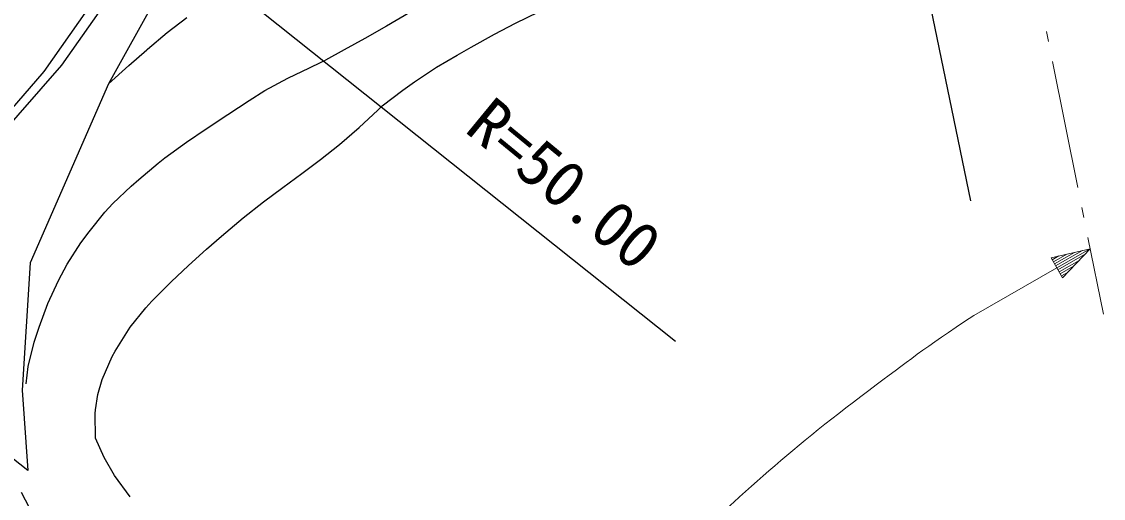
# Model space of a CAD drawing. Units: millimetres, scale not verified. Extents: x 40000 to 680000, y 20000 to 380000.
# Drawn here: x 474242 to 516431, y 275075 to 293654 of the extents above; entities that cross this region are included whole.
import ezdxf
from ezdxf.enums import TextEntityAlignment as Align

# ---------------------------------------------------------------- set-up
doc = ezdxf.new("R2010")
doc.units = ezdxf.units.MM
doc.header["$LTSCALE"] = 1000
for name, color, linetype, lineweight in [('M-BGD', 7, 'Continuous', 25), ('M-BGD-HTXT', 7, 'Continuous', 13), ('M-BMK-SRVR', 3, 'Continuous', 25), ('M-STR-HTXT', 7, 'Continuous', 13)]:
    doc.layers.add(name, color=color, linetype=linetype, lineweight=lineweight)
doc.styles.add('ＭＳ ゴシック', font='')
doc.styles.get('ＭＳ ゴシック').set_extended_font_data('MS Gothic')

msp = doc.modelspace()

# ---------------------------------------------------------------- linework, layer by layer
at = {"layer": 'M-BGD'}
for p, q in [((478893, 297098), (475103, 291707)), ((475812, 291952), (479136, 296693)), ((480570, 296544), (477631, 291225)), ((479924, 293230), (480690, 293822)), ((489385, 294005), (488474, 293483)), ((493503, 293591), (494414, 294033)), ((479155, 292580), (479924, 293230)), ((488474, 293483), (487622, 293003)), ((492683, 293168), (493503, 293591)), ((487622, 293003), (486819, 292555)), ((491770, 292665), (492683, 293168)), ((478423, 291947), (479120, 292551)), ((479120, 292551), (479155, 292580)), ((486819, 292555), (486098, 292157)), ((491223, 292354), (491770, 292665)), ((472069, 287698), (475812, 291952)), ((485470, 291851), (485928, 292072)), ((485928, 292072), (486098, 292157)), ((490422, 291875), (491223, 292354)), ((475103, 291707), (471852, 287947)), ((477631, 291225), (478423, 291947)), ((484619, 291455), (485470, 291851)), ((489569, 291310), (490422, 291875)), ((477631, 291225), (474570, 284251)), ((483727, 290971), (484619, 291455)), ((489112, 290990), (489569, 291310)), ((483110, 290587), (483727, 290971)), ((488299, 290379), (489112, 290990)), ((482288, 290040), (483110, 290587)), ((488130, 290209), (488299, 290379)), ((481434, 289474), (482288, 290040)), ((487406, 289526), (488130, 290209)), ((480668, 288959), (481434, 289474)), ((486639, 288866), (487406, 289526)), ((479832, 288347), (480668, 288959)), ((485896, 288279), (486639, 288866)), ((479561, 288134), (479832, 288347)), ((485164, 287732), (485896, 288279)), ((478816, 287500), (479561, 288134)), ((478514, 287236), (478816, 287500)), ((484427, 287193), (485164, 287732)), ((477800, 286569), (478514, 287236)), ((483669, 286629), (484427, 287193)), ((477484, 286229), (477800, 286569)), ((482877, 286009), (483669, 286629)), ((476869, 285468), (477484, 286229)), ((482034, 285299), (482877, 286009)), ((476545, 285028), (476869, 285468)), ((481450, 284785), (482034, 285299)), ((476022, 284198), (476545, 285028)), ((480744, 284148), (481450, 284785)), ((474570, 284251), (474257, 279297)), ((475676, 283569), (476022, 284198)), ((480070, 283508), (480744, 284148)), ((475260, 282674), (475676, 283569)), ((479324, 282759), (480070, 283508)), ((474922, 281743), (475260, 282674)), ((479088, 282506), (479324, 282759)), ((474482, 276164), (466388, 282489)), ((478478, 281743), (479088, 282506)), ((474736, 281167), (474922, 281743)), ((477885, 280811), (478406, 281647)), ((478406, 281647), (478478, 281743)), ((474498, 280219), (474736, 281167)), ((477377, 279711), (477776, 280604)), ((477776, 280604), (477885, 280811)), ((474414, 279541), (474498, 280219)), ((474257, 279297), (474482, 276164)), ((477208, 279118), (477377, 279711)), ((477123, 278525), (477208, 279118)), ((477111, 278379), (477123, 278525)), ((477123, 277425), (477111, 278379)), ((477462, 276663), (477123, 277425)), ((477860, 275971), (477462, 276663)), ((478478, 275139), (477860, 275971)), ((474226, 275322), (478947, 266183))]:
    msp.add_line(p, q, dxfattribs=at)
at = {"layer": 'M-BGD-HTXT'}
for p, q in [((514207, 293274), (514286, 292882)), ((514444, 292097), (515433, 287196)), ((515592, 286412), (515671, 286020)), ((515829, 285236), (516431, 282253))]:
    msp.add_line(p, q, dxfattribs=at)
at = {"layer": 'M-BMK-SRVR'}
for p, q in [((504839, 317595), (511248, 286675)), ((476082, 300029), (499749, 281207))]:
    msp.add_line(p, q, dxfattribs=at)
at = {"layer": 'M-STR-HTXT'}
for p, q in [((515916, 284803), (514391, 284450)), ((515916, 284803), (514614, 284059)), ((515916, 284803), (514837, 283668)), ((514391, 284450), (514837, 283668)), ((514696, 284521), (514436, 284372)), ((514480, 284294), (515001, 284591)), ((515306, 284662), (514525, 284215)), ((514569, 284137), (515611, 284733)), ((514659, 283981), (515701, 284576)), ((514614, 284059), (511373, 282207)), ((515485, 284349), (514703, 283903)), ((514748, 283825), (515269, 284122)), ((515053, 283895), (514793, 283747))]:
    msp.add_line(p, q, dxfattribs=at)
msp.add_open_spline([(479170, 251188), (482083, 254680), (482890, 255621), (485383, 258367), (488430, 261726), (490270, 263484), (493463, 266705), (495687, 268947), (496938, 270201), (499245, 272358), (502272, 275188), (503970, 276792), (507283, 279282), (508853, 280462), (509395, 280877), (511373, 282207)], degree=3, knots=[0, 0, 0, 0, 1, 1, 1, 2, 2, 2, 3, 3, 3, 4, 4, 4, 5, 5, 5, 5], dxfattribs=at)

# ---------------------------------------------------------------- texts
at = {"layer": 'M-BMK-SRVR', "style": 'ＭＳ ゴシック'}
msp.add_text('R=50.00', height=1833, rotation=320.573, dxfattribs=at).set_placement((494483, 286205), align=Align.BOTTOM_CENTER)

doc.saveas('drawing.dxf')
